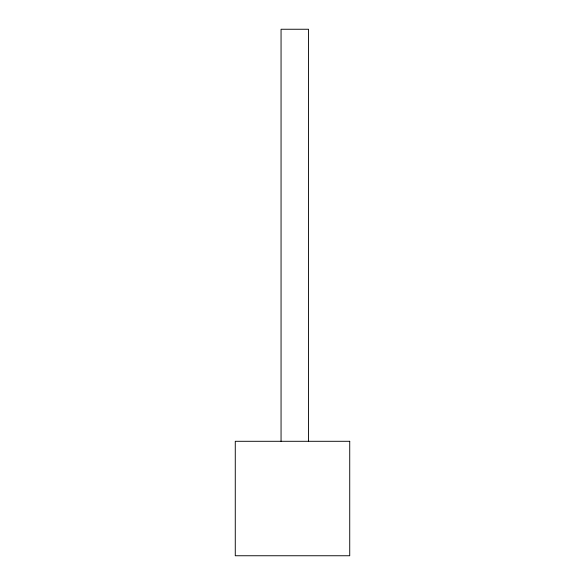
<?xml version="1.0" encoding="UTF-8"?>
<svg xmlns="http://www.w3.org/2000/svg" width="585" height="585" viewBox="0 0 585 585"><rect width="100%" height="100%" fill="white"/><g stroke="black" fill="none" stroke-linecap="round" stroke-linejoin="round"><path stroke-width="0.88" d="M308.522 441.295L308.522 29.25L281.056 29.25L281.056 441.295M349.728 441.295L235.272 441.295L235.272 555.75L349.728 555.75L349.728 441.295"/></g></svg>
